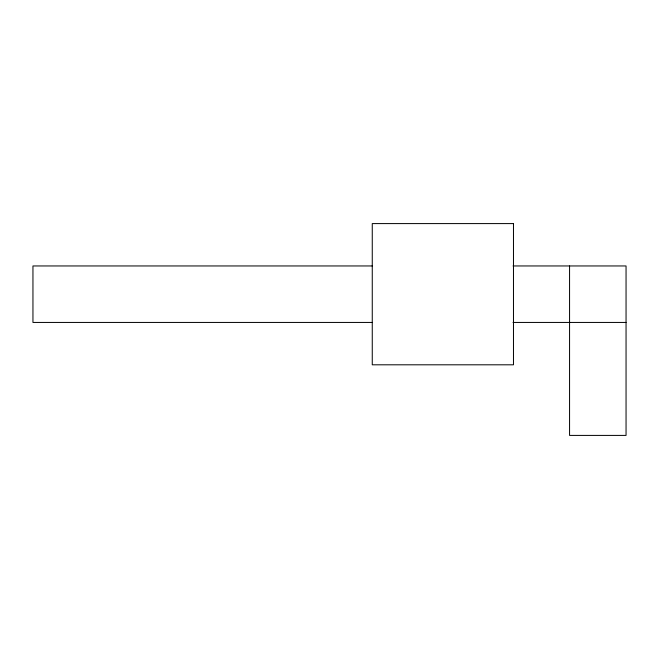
<?xml version="1.0" encoding="UTF-8"?>
<svg xmlns="http://www.w3.org/2000/svg" width="659" height="659" viewBox="0 0 659 659"><rect width="100%" height="100%" fill="white"/><g stroke="black" fill="none" stroke-linecap="round" stroke-linejoin="round"><path stroke-width="0.99" d="M372.187 265.956L32.95 265.956L32.95 322.44L372.187 322.44M513.023 265.956L626.05 265.956L626.05 435.41L569.565 435.41L569.565 265.956M513.023 322.44L626.05 322.44M513.476 223.59L372.261 223.59L372.261 364.806L513.476 364.806L513.476 223.59"/></g></svg>
